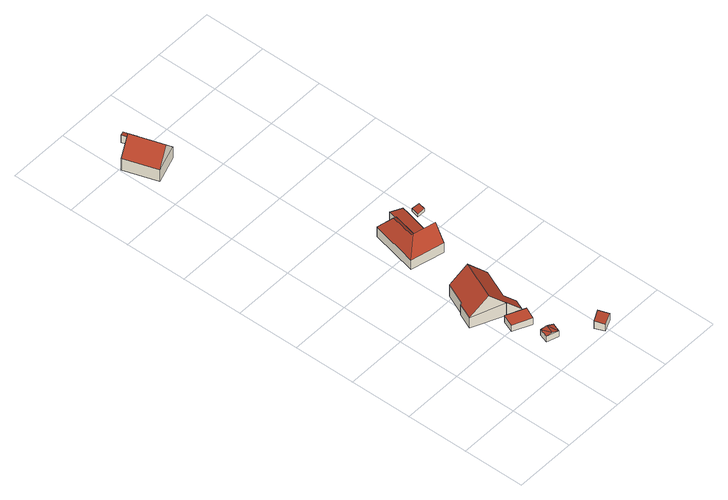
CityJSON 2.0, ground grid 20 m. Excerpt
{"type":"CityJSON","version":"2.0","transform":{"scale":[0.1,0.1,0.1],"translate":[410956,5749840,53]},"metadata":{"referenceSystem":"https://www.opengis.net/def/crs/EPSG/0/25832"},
"CityObjects":{
"building1":{"type":"Building","attributes":{"Gemeindeschluessel":"05570040","Geometrietyp2DReferenz":"3000","function":"31001_1310","roofType":"3100","measuredHeight":2.75},"geometry":[{"type":"Solid","lod":"2","boundaries":[[[[0,1,2,3]],[[4,5,1,0]],[[6,7,5,4]],[[3,2,7,6]],[[0,8,4]],[[6,9,3]],[[0,3,9]],[[9,8,0]],[[8,9,6]],[[6,4,8]],[[1,5,7,2]]]],"semantics":{"surfaces":[{"type":"WallSurface"},{"type":"RoofSurface"},{"type":"GroundSurface"}],"values":[[0,0,0,0,0,0,1,1,1,1,2]]}}]},
"building2":{"type":"Building","attributes":{"Gemeindeschluessel":"05570040","Geometrietyp2DReferenz":"3000","function":"31001_2460","roofType":"1000","measuredHeight":2.5},"geometry":[{"type":"Solid","lod":"2","boundaries":[[[[10,11,12,13]],[[14,15,11,10]],[[16,17,15,14]],[[13,12,17,16]],[[14,10,13,16]],[[11,15,17,12]]]],"semantics":{"surfaces":[{"type":"WallSurface"},{"type":"RoofSurface"},{"type":"GroundSurface"}],"values":[[0,0,0,0,1,2]]}}]},
"building3":{"type":"Building","attributes":{"Gemeindeschluessel":"05570040","Geometrietyp2DReferenz":"3000","function":"31001_1000","roofType":"5000","measuredHeight":9.8},"address":[{"country":"Germany","locality":"Sendenhorst","thoroughfareNumber":"26a","thoroughfareName":"Rummler"}],"geometry":[{"type":"Solid","lod":"2","boundaries":[[[[18,19,20,21]],[[22,23,19,18]],[[24,25,23,22]],[[26,27,25,24]],[[28,29,27,26]],[[30,31,29,28]],[[32,33,31,30]],[[34,35,33,32]],[[36,37,35,34]],[[21,20,37,36]],[[24,22,18,38,39,30,28,26]],[[38,21,36,34,32,39]],[[30,39,32]],[[21,38,18]],[[19,23,25,27,29,31,33,35,37,20]]]],"semantics":{"surfaces":[{"type":"WallSurface"},{"type":"RoofSurface"},{"type":"GroundSurface"}],"values":[[0,0,0,0,0,0,0,0,0,0,1,1,0,0,2]]}}]},
"building4":{"type":"Building","attributes":{"Gemeindeschluessel":"05570040","Geometrietyp2DReferenz":"3000","function":"31001_1310","roofType":"2100","measuredHeight":2.91},"geometry":[{"type":"Solid","lod":"2","boundaries":[[[[40,41,42,43]],[[44,45,41,40]],[[46,47,45,44]],[[43,42,47,46]],[[44,40,43,46]],[[41,45,47,42]]]],"semantics":{"surfaces":[{"type":"WallSurface"},{"type":"RoofSurface"},{"type":"GroundSurface"}],"values":[[0,0,0,0,1,2]]}}]},
"building5":{"type":"Building","attributes":{"Gemeindeschluessel":"05570040","Geometrietyp2DReferenz":"3000","function":"31001_1000","roofType":"5000","measuredHeight":8.44},"address":[{"country":"Germany","locality":"Sendenhorst","thoroughfareNumber":"24","thoroughfareName":"Rummler"}],"geometry":[{"type":"Solid","lod":"2","boundaries":[[[[48,49,50,51]],[[52,53,49,48]],[[54,55,53,52]],[[56,57,55,54]],[[58,59,57,56]],[[60,61,59,58]],[[51,50,61,60]],[[62,63,58,56,64]],[[54,65,64,56]],[[52,48,62,64,65]],[[62,48,51,63]],[[63,51,60]],[[60,58,63]],[[65,54,52]],[[49,53,55,57,59,61,50]]]],"semantics":{"surfaces":[{"type":"WallSurface"},{"type":"RoofSurface"},{"type":"GroundSurface"}],"values":[[0,0,0,0,0,0,0,1,1,1,1,1,1,0,2]]}}]},
"building6":{"type":"Building","attributes":{"Gemeindeschluessel":"05570040","Geometrietyp2DReferenz":"3000","function":"31001_1000","roofType":"5000","measuredHeight":9.57},"address":[{"country":"Germany","locality":"Sendenhorst","thoroughfareNumber":"25","thoroughfareName":"Rummler"}],"geometry":[{"type":"Solid","lod":"2","boundaries":[[[[66,67,68,69]],[[70,71,67,66]],[[72,73,71,70]],[[69,68,73,72]],[[74,75,69,72]],[[70,66,75]],[[75,74,70]],[[69,75,66]],[[70,74,72]],[[67,71,73,68]]]],"semantics":{"surfaces":[{"type":"WallSurface"},{"type":"RoofSurface"},{"type":"GroundSurface"}],"values":[[0,0,0,0,1,1,1,0,0,2]]}}]},
"building7":{"type":"Building","attributes":{"Gemeindeschluessel":"05570040","Geometrietyp2DReferenz":"3000","function":"31001_9998","roofType":"2100","measuredHeight":2.76},"geometry":[{"type":"Solid","lod":"2","boundaries":[[[[76,77,78,79]],[[80,81,77,76]],[[82,83,81,80]],[[84,67,83,82]],[[79,78,67,84]],[[82,80,76,79,84]],[[77,81,83,67,78]]]],"semantics":{"surfaces":[{"type":"WallSurface"},{"type":"RoofSurface"},{"type":"GroundSurface"}],"values":[[0,0,0,0,0,1,2]]}}]},
"building8":{"type":"Building","attributes":{"Gemeindeschluessel":"05570040","Geometrietyp2DReferenz":"3000","function":"31001_2460","roofType":"2100","measuredHeight":3.19},"geometry":[{"type":"Solid","lod":"2","boundaries":[[[[85,86,87,88]],[[89,90,86,85]],[[91,92,90,89]],[[93,94,92,91]],[[95,96,94,93]],[[97,98,96,95]],[[99,100,98,97]],[[88,87,100,99]],[[97,95,93,91,89,85,88,99]],[[86,90,92,94,96,98,100,87]]]],"semantics":{"surfaces":[{"type":"WallSurface"},{"type":"RoofSurface"},{"type":"GroundSurface"}],"values":[[0,0,0,0,0,0,0,0,1,2]]}}]},
"building9":{"type":"Building","attributes":{"Gemeindeschluessel":"05570040","Geometrietyp2DReferenz":"3000","function":"31001_9998","roofType":"2100","measuredHeight":1.17},"geometry":[{"type":"Solid","lod":"2","boundaries":[[[[101,102,103,104]],[[105,106,102,101]],[[107,108,106,105]],[[104,103,108,107]],[[105,101,104,107]],[[102,106,108,103]]]],"semantics":{"surfaces":[{"type":"WallSurface"},{"type":"RoofSurface"},{"type":"GroundSurface"}],"values":[[0,0,0,0,1,2]]}}]}
},
"vertices":[
[289,84,32],[289,84,10],[299,112,10],[299,112,32],[251,97,32],[251,97,10],[261,126,32],[261,126,10],[270,91,37],[280,119,37],
[295,204,37],[295,204,12],[235,231,12],[235,231,37],[277,167,37],[277,167,12],[218,193,37],[218,193,12],
[319,363,50],[319,363,10],[214,410,10],[214,410,52],[280,275,50],[280,275,10],[316,259,11],[316,259,10],[302,227,11],[302,227,10],[258,246,58],[258,246,10],[258,245,58],[258,245,10],[157,290,48],[157,290,10],[180,341,49],[180,341,10],[183,340,52],[183,340,10],[264,388,108],[210,266,108],
[375,34,37],[375,34,8],[389,4,8],[389,4,33],[413,53,37],[413,53,8],[428,22,33],[428,22,8],
[306,614,42],[306,614,6],[324,692,6],[324,692,42],[349,604,42],[349,604,6],[332,530,42],[332,530,6],[225,555,42],[225,555,6],[261,706,42],[261,706,6],[322,692,42],[322,692,6],[267,590,84],[285,668,84],[270,584,90],[341,567,90],
[94,1425,48],[94,1425,5],[4,1396,5],[4,1396,48],[129,1318,48],[129,1318,5],[39,1288,48],[39,1288,5],[84,1303,101],[49,1411,101],
[98,1469,30],[98,1469,5],[82,1464,5],[82,1464,33],[110,1430,30],[110,1430,5],[95,1423,33],[95,1423,5],[94,1425,33],
[329,721,37],[329,721,5],[322,692,5],[322,692,37],[374,711,24],[374,711,5],[369,686,24],[369,686,5],[355,629,24],[355,629,5],[349,604,24],[349,604,5],[306,614,36],[306,614,5],[324,692,36],[324,692,5],
[389,671,14],[389,671,4],[417,671,4],[417,671,16],[396,698,14],[396,698,4],[422,694,16],[422,694,4]
]}
